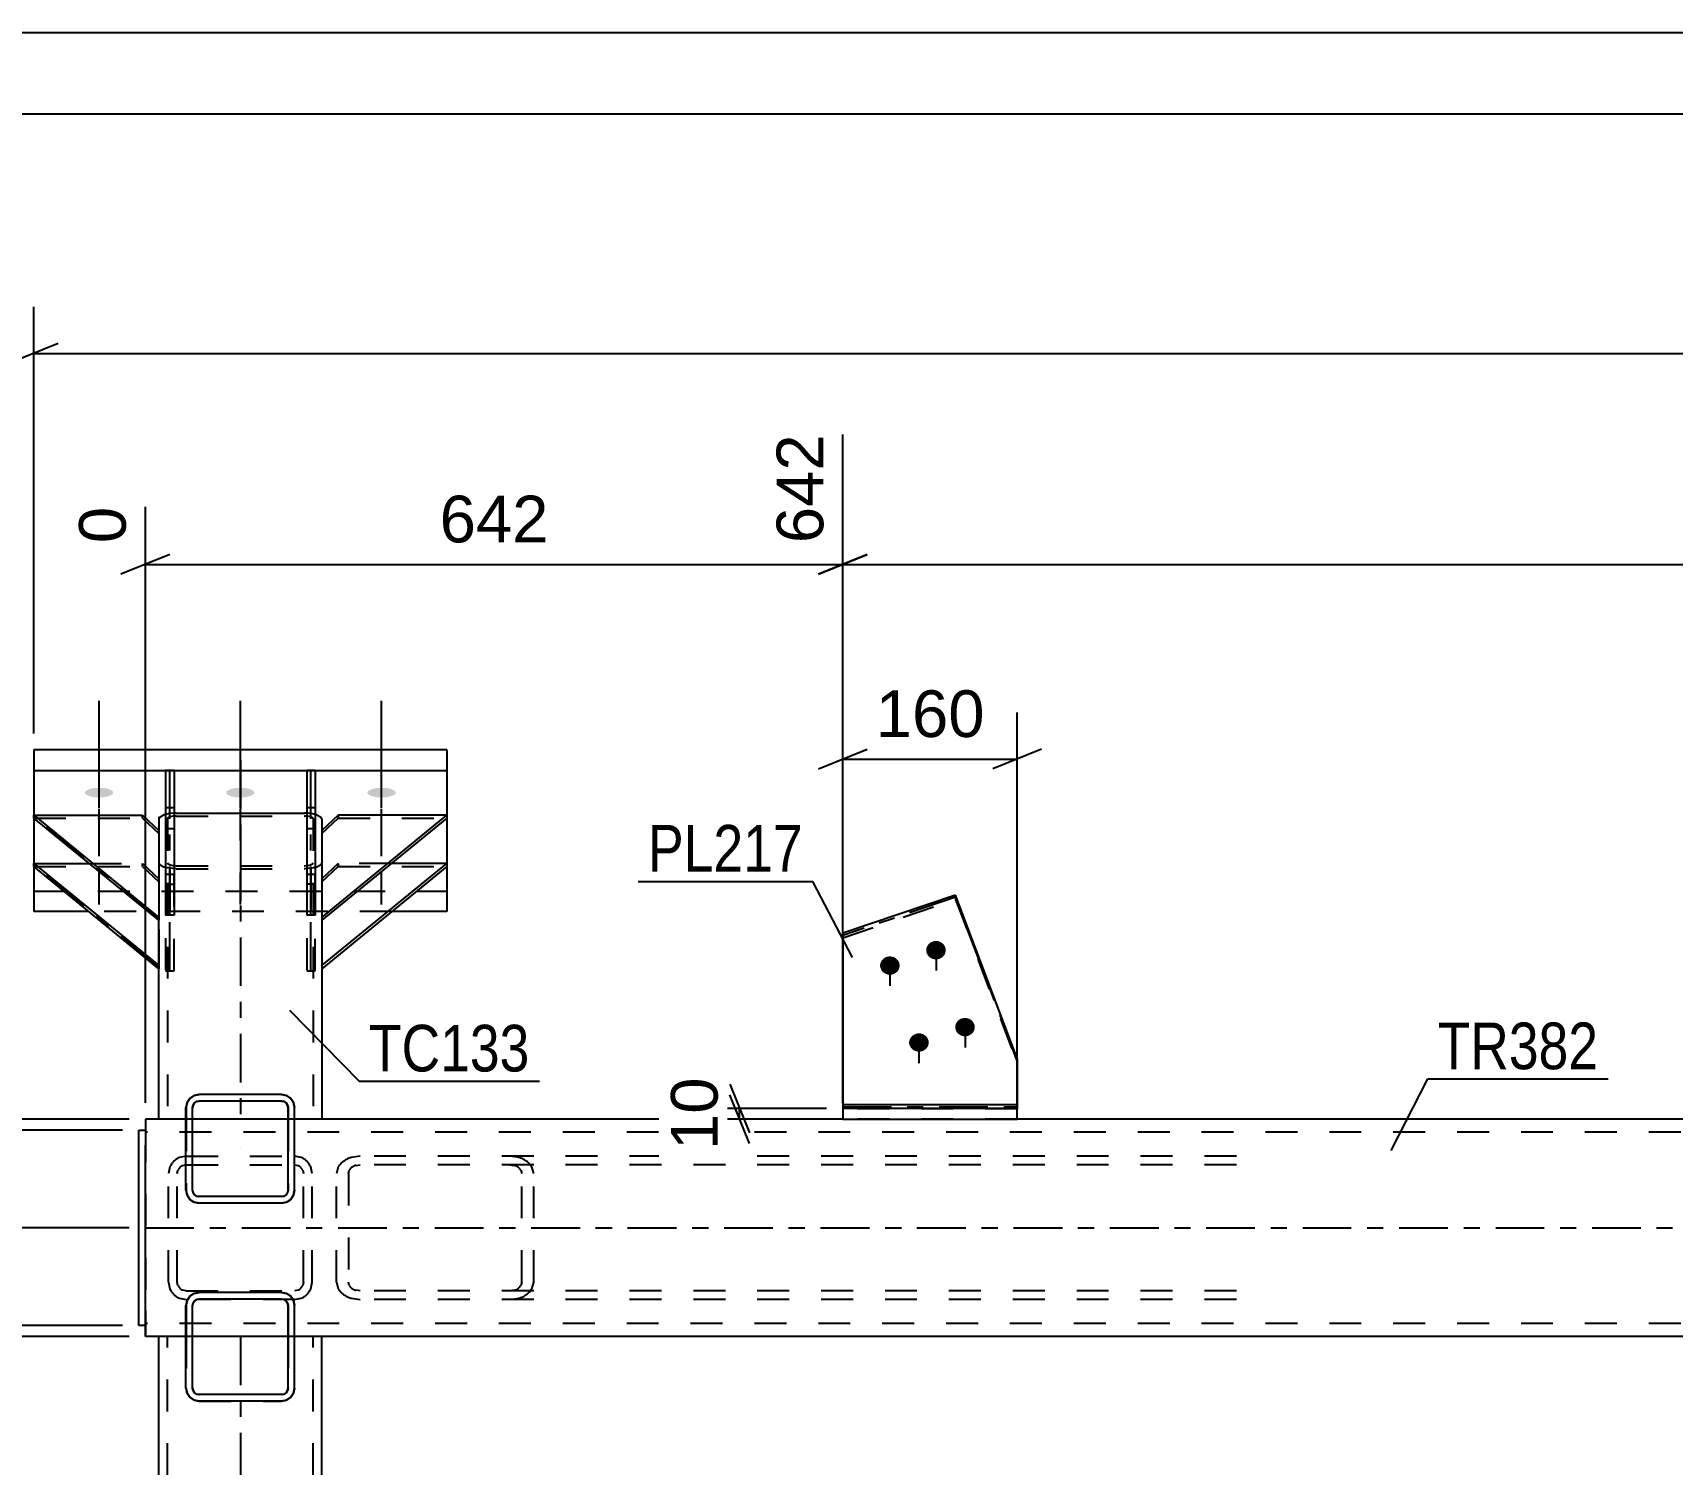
# Model space of a CAD drawing. Header units: millimetres. Extents: x 0 to 841, y 0 to 594.
# Drawn here: x 50.4 to 151, y 506.1 to 594 of the extents above; entities that cross this region are included whole.
import ezdxf

# ---------------------------------------------------------------- set-up
doc = ezdxf.new("R2010")
doc.units = ezdxf.units.MM
doc.linetypes.add('DXK_LINE_DOT2', pattern=[3.9198, 1.9599, -1.9599])
doc.linetypes.add('DXK_LINE_DOT3', pattern=[5.9187, 2.979, -0.9799, 0.9799, -0.9799])
doc.styles.add('Arial', font='ARIAL.TTF', dxfattribs={"height": 0.2})
doc.styles.add('Arial Narrow', font='ARIALN.TTF', dxfattribs={"height": 0.2})

# ---------------------------------------------------------------- blocks, each defined once
blk = doc.blocks.new('Unknown-318884472-1130')
at = {"color": 5, "linetype": 'Continuous'}
for p, q in [((841, 594), (0, 594)), ((836, 589), (5, 589))]:
    blk.add_line(p, q, dxfattribs=at)
blk = doc.blocks.new('Part-318884472-4375 - 4361')
at = {"color": 2, "linetype": 'Continuous'}
for p, q in [((50.47, 542.82), (50.47, 543)), ((50.47, 543), (58.14, 536.74)), ((50.47, 543), (53.88, 543)), ((58.14, 536.55), (50.47, 542.82))]:
    blk.add_line(p, q, dxfattribs=at)
at = {"color": 7, "linetype": 'DXK_LINE_DOT3'}
for p, q in [((58.14, 536.65), (50.47, 542.91)), ((58.14, 542.91), (58.14, 536.65))]:
    blk.add_line(p, q, dxfattribs=at)
at = {"color": 7, "linetype": 'DXK_LINE_DOT2'}
for p, q in [((50.47, 542.82), (57.14, 542.82)), ((53.88, 543), (57.14, 543)), ((57.14, 542.82), (57.14, 543)), ((57.14, 543), (58.14, 542.06)), ((57.14, 542.82), (58.14, 541.88)), ((58.14, 542.06), (58.14, 536.55))]:
    blk.add_line(p, q, dxfattribs=at)
blk = doc.blocks.new('Part-318884472-4431 - 4361')
at = {"color": 2, "linetype": 'Continuous'}
for p, q in [((75.81, 549.98), (50.47, 549.98)), ((50.47, 549.98), (50.47, 540.06)), ((75.81, 549.98), (75.81, 540.06)), ((50.47, 548.72), (75.81, 548.72)), ((53.85, 540.06), (50.47, 540.06)), ((75.81, 540.06), (72.43, 540.06))]:
    blk.add_line(p, q, dxfattribs=at)
at = {"color": 7, "linetype": 'DXK_LINE_DOT3'}
blk.add_line((63.14, 549.35), (63.14, 540.69), dxfattribs=at)
at = {"color": 7, "linetype": 'DXK_LINE_DOT2'}
for p, q in [((50.47, 541.31), (75.81, 541.31)), ((72.43, 540.06), (53.85, 540.06))]:
    blk.add_line(p, q, dxfattribs=at)
blk = doc.blocks.new('Part-318884472-4372 - 4361')
at = {"color": 2, "linetype": 'Continuous'}
for p, q in [((50.47, 545.78), (50.47, 545.97)), ((50.47, 545.97), (58.14, 539.7)), ((50.47, 545.97), (57.14, 545.97)), ((58.14, 539.52), (50.47, 545.78)), ((57.14, 545.97), (58.14, 545.03)), ((58.14, 545.03), (58.14, 539.52))]:
    blk.add_line(p, q, dxfattribs=at)
at = {"color": 7, "linetype": 'DXK_LINE_DOT3'}
for p, q in [((58.14, 539.61), (50.47, 545.87)), ((58.14, 545.87), (58.14, 539.61))]:
    blk.add_line(p, q, dxfattribs=at)
at = {"color": 7, "linetype": 'DXK_LINE_DOT2'}
for p, q in [((50.47, 545.78), (57.14, 545.78)), ((57.14, 545.78), (57.14, 545.97)), ((57.14, 545.78), (58.14, 544.84))]:
    blk.add_line(p, q, dxfattribs=at)
blk = doc.blocks.new('Part-318884472-4386 - 4361')
at = {"color": 7, "linetype": 'DXK_LINE_DOT2'}
for p, q in [((58.54, 542.34), (58.54, 536.42)), ((59.07, 542.34), (58.54, 542.34)), ((59.07, 536.42), (59.07, 542.34)), ((58.54, 541.74), (59.07, 541.74)), ((59.07, 540.06), (58.54, 540.06)), ((58.54, 536.42), (59.07, 536.42))]:
    blk.add_line(p, q, dxfattribs=at)
at = {"color": 7, "linetype": 'DXK_LINE_DOT3'}
for p, q in [((58.81, 536.42), (58.81, 542.68)), ((58.81, 542.68), (58.81, 540.06))]:
    blk.add_line(p, q, dxfattribs=at)
blk = doc.blocks.new('Part-318884472-4378 - 4361')
at = {"color": 2, "linetype": 'Continuous'}
for p, q in [((69.14, 545.97), (68.14, 545.03)), ((68.14, 539.7), (75.81, 545.97)), ((75.81, 545.78), (68.14, 539.52)), ((75.81, 545.97), (69.14, 545.97)), ((75.81, 545.97), (75.81, 545.78)), ((68.14, 545.03), (68.14, 539.52))]:
    blk.add_line(p, q, dxfattribs=at)
at = {"color": 7, "linetype": 'DXK_LINE_DOT2'}
for p, q in [((69.14, 545.78), (68.14, 544.84)), ((69.14, 545.97), (69.14, 545.78)), ((69.14, 545.78), (75.81, 545.78))]:
    blk.add_line(p, q, dxfattribs=at)
blk = doc.blocks.new('Part-318884472-4381 - 4361')
at = {"color": 2, "linetype": 'Continuous'}
for p, q in [((68.14, 536.74), (75.81, 543)), ((75.81, 542.82), (68.14, 536.55)), ((75.81, 543), (72.4, 543)), ((75.81, 543), (75.81, 542.82))]:
    blk.add_line(p, q, dxfattribs=at)
at = {"color": 7, "linetype": 'DXK_LINE_DOT2'}
for p, q in [((69.14, 543), (68.14, 542.06)), ((69.14, 542.82), (68.14, 541.88)), ((72.4, 543), (69.14, 543)), ((69.14, 543), (69.14, 542.82)), ((69.14, 542.82), (75.81, 542.82)), ((68.14, 542.06), (68.14, 536.55))]:
    blk.add_line(p, q, dxfattribs=at)
blk = doc.blocks.new('Part-318884472-4384 - 4361')
at = {"color": 2, "linetype": 'Continuous'}
for p, q in [((58.54, 548.72), (58.54, 539.84)), ((59.07, 548.72), (58.54, 548.72)), ((59.07, 548.72), (59.07, 539.84)), ((59.07, 539.84), (58.54, 539.84))]:
    blk.add_line(p, q, dxfattribs=at)
at = {"color": 7, "linetype": 'DXK_LINE_DOT3'}
for p, q in [((58.81, 546.1), (58.81, 548.72)), ((58.81, 539.84), (58.81, 546.1))]:
    blk.add_line(p, q, dxfattribs=at)
at = {"color": 7, "linetype": 'DXK_LINE_DOT2'}
for p, q in [((58.54, 546.44), (59.07, 546.44)), ((58.54, 545.16), (59.07, 545.16))]:
    blk.add_line(p, q, dxfattribs=at)
blk = doc.blocks.new('Part-318884472-4385 - 4361')
at = {"color": 2, "linetype": 'Continuous'}
for p, q in [((67.21, 548.72), (67.21, 539.84)), ((67.74, 548.72), (67.21, 548.72)), ((67.74, 548.72), (67.74, 539.84)), ((67.74, 539.84), (67.21, 539.84))]:
    blk.add_line(p, q, dxfattribs=at)
at = {"color": 7, "linetype": 'DXK_LINE_DOT3'}
for p, q in [((67.47, 546.1), (67.47, 548.72)), ((67.47, 539.84), (67.47, 546.1))]:
    blk.add_line(p, q, dxfattribs=at)
at = {"color": 7, "linetype": 'DXK_LINE_DOT2'}
for p, q in [((67.21, 546.44), (67.74, 546.44)), ((67.21, 545.16), (67.74, 545.16))]:
    blk.add_line(p, q, dxfattribs=at)
blk = doc.blocks.new('Part-318884472-4387 - 4361')
at = {"color": 2, "linetype": 'Continuous'}
for p, q in [((100.11, 527.97), (100.11, 527.31)), ((110.81, 527.97), (100.11, 527.97)), ((100.11, 527.31), (110.81, 527.31)), ((110.81, 527.31), (110.81, 527.97))]:
    blk.add_line(p, q, dxfattribs=at)
blk = doc.blocks.new('Part-318884472-4388 - 4361')
at = {"color": 2, "linetype": 'Continuous'}
for p, q in [((59.87, 528.33), (59.8, 528.02)), ((60.04, 528.59), (59.87, 528.33)), ((60.3, 528.76), (60.04, 528.59)), ((60.2, 528.02), (60.24, 528.18)), ((60.24, 528.18), (60.21, 528.02)), ((60.24, 528.18), (60.32, 528.31)), ((60.32, 528.31), (60.24, 528.18)), ((60.6, 528.82), (60.3, 528.76)), ((60.32, 528.31), (60.45, 528.39)), ((60.45, 528.39), (60.32, 528.31)), ((60.45, 528.39), (60.6, 528.42)), ((65.67, 528.82), (60.6, 528.82)), ((65.67, 528.42), (60.6, 528.42)), ((65.98, 528.76), (65.67, 528.82)), ((65.67, 528.42), (65.82, 528.39)), ((65.82, 528.39), (65.95, 528.31)), ((65.95, 528.31), (66.04, 528.18)), ((66.24, 528.59), (65.98, 528.76)), ((65.98, 528.76), (66.24, 528.59)), ((66.04, 528.18), (66.07, 528.02)), ((66.41, 528.33), (66.24, 528.59)), ((66.24, 528.59), (66.41, 528.33)), ((66.47, 528.02), (66.41, 528.33)), ((66.41, 528.33), (66.47, 528.02)), ((59.8, 522.96), (59.8, 528.02)), ((60.2, 528.02), (60.21, 528.02)), ((60.2, 522.96), (60.2, 528.02)), ((60.21, 527.31), (60.2, 527.31)), ((60.2, 527.31), (60.21, 527.31)), ((60.21, 527.31), (60.21, 528.02)), ((60.21, 522.96), (60.21, 527.31)), ((60.21, 527.31), (60.21, 527.31)), ((66.07, 522.96), (66.07, 528.02)), ((66.47, 522.96), (66.47, 528.02)), ((66.47, 528.02), (66.47, 528.02)), ((66.47, 527.31), (66.47, 528.02)), ((66.47, 522.96), (66.47, 527.31)), ((66.47, 527.31), (66.47, 527.31)), ((66.47, 527.31), (66.47, 527.31)), ((66.47, 527.31), (66.47, 527.31)), ((59.8, 522.96), (59.87, 522.65)), ((59.87, 522.65), (60.04, 522.39)), ((60.04, 522.39), (60.3, 522.22)), ((60.2, 522.96), (60.21, 522.96)), ((60.24, 522.8), (60.2, 522.96)), ((60.21, 522.96), (60.24, 522.8)), ((60.32, 522.67), (60.24, 522.8)), ((60.24, 522.8), (60.32, 522.67)), ((60.3, 522.22), (60.6, 522.16)), ((60.45, 522.59), (60.32, 522.67)), ((60.32, 522.67), (60.45, 522.59)), ((60.6, 522.56), (60.45, 522.59)), ((65.67, 522.56), (60.6, 522.56)), ((65.67, 522.16), (60.6, 522.16)), ((65.82, 522.59), (65.67, 522.56)), ((65.67, 522.16), (65.98, 522.22)), ((65.95, 522.67), (65.82, 522.59)), ((66.04, 522.8), (65.95, 522.67)), ((65.98, 522.22), (66.24, 522.39)), ((66.07, 522.96), (66.04, 522.8)), ((66.24, 522.39), (66.41, 522.65)), ((66.41, 522.65), (66.47, 522.96)), ((66.47, 522.96), (66.41, 522.65)), ((66.47, 522.96), (66.47, 522.96))]:
    blk.add_line(p, q, dxfattribs=at)
at = {"color": 7, "linetype": 'DXK_LINE_DOT2'}
for p, q in [((59.81, 528.02), (59.87, 528.33)), ((59.87, 528.33), (60.04, 528.59)), ((60.04, 528.59), (60.3, 528.76)), ((60.3, 528.76), (60.61, 528.82)), ((60.61, 528.42), (60.45, 528.39)), ((60.6, 528.42), (60.61, 528.42)), ((65.67, 528.82), (60.61, 528.82)), ((65.67, 528.82), (65.67, 528.82)), ((65.67, 528.82), (65.98, 528.76)), ((65.67, 528.42), (65.67, 528.42)), ((65.83, 528.39), (65.67, 528.42)), ((65.96, 528.31), (65.83, 528.39)), ((66.04, 528.18), (65.96, 528.31)), ((66.07, 528.02), (66.04, 528.18)), ((59.8, 528.02), (59.81, 528.02)), ((59.81, 528.02), (59.81, 527.31)), ((59.81, 527.31), (59.81, 527.31)), ((59.81, 527.31), (59.81, 522.96)), ((60.2, 527.31), (59.81, 527.31)), ((66.07, 528.02), (66.07, 528.02)), ((66.07, 528.02), (66.07, 527.31)), ((66.07, 527.31), (66.07, 527.31)), ((66.07, 527.31), (66.07, 522.96)), ((66.47, 527.31), (66.07, 527.31)), ((59.8, 522.96), (59.81, 522.96)), ((59.87, 522.65), (59.81, 522.96)), ((60.61, 522.16), (60.3, 522.22)), ((60.45, 522.59), (60.61, 522.56)), ((60.6, 522.56), (60.61, 522.56)), ((65.67, 522.56), (65.83, 522.59)), ((65.67, 522.56), (65.67, 522.56)), ((65.67, 522.56), (65.67, 522.56)), ((65.98, 522.22), (65.67, 522.16)), ((65.67, 522.16), (65.67, 522.16)), ((65.67, 522.16), (65.67, 522.16)), ((65.83, 522.59), (65.96, 522.67)), ((65.96, 522.67), (66.04, 522.8)), ((66.04, 522.8), (66.07, 522.96)), ((66.07, 522.96), (66.07, 522.96))]:
    blk.add_line(p, q, dxfattribs=at)
at = {"color": 7, "linetype": 'DXK_LINE_DOT3'}
blk.add_line((63.14, 525.49), (63.14, 525.49), dxfattribs=at)
at = {"color": 7, "linetype": 'DXK_LINE_DOT2'}
blk.add_arc((60.61, 522.96), 0.8, 202.5012, 247.5012, dxfattribs=at)
at = {"color": 2, "linetype": 'Continuous'}
blk.add_arc((65.67, 522.96), 0.8, 292.5012, 337.5012, dxfattribs=at)
blk = doc.blocks.new('Bolt-318884472-4389 - 4361')
at = {"linetype": 'Continuous'}
for points in [[(54.47, 547.65), (54.65, 547.65), (54.83, 547.63), (54.98, 547.6), (55.12, 547.55), (55.22, 547.5), (55.3, 547.45), (55.33, 547.39), (55.33, 547.32), (55.3, 547.26), (55.22, 547.21), (55.12, 547.16), (54.98, 547.12), (54.83, 547.08), (54.65, 547.07), (54.47, 547.06), (54.29, 547.07), (54.12, 547.08), (53.96, 547.12), (53.83, 547.16), (53.72, 547.21), (53.65, 547.26), (53.61, 547.32), (53.61, 547.39), (53.65, 547.45), (53.72, 547.5), (53.83, 547.55), (53.96, 547.6), (54.12, 547.63), (54.29, 547.65)], [(63.14, 547.65), (63.32, 547.65), (63.49, 547.63), (63.65, 547.6), (63.78, 547.55), (63.89, 547.5), (63.96, 547.45), (64, 547.39), (64, 547.32), (63.96, 547.26), (63.89, 547.21), (63.78, 547.16), (63.65, 547.12), (63.49, 547.08), (63.32, 547.07), (63.14, 547.06), (62.96, 547.07), (62.79, 547.08), (62.63, 547.12), (62.5, 547.16), (62.39, 547.21), (62.32, 547.26), (62.28, 547.32), (62.28, 547.39), (62.32, 547.45), (62.39, 547.5), (62.5, 547.55), (62.63, 547.6), (62.79, 547.63), (62.96, 547.65)], [(71.81, 547.65), (71.99, 547.65), (72.16, 547.63), (72.32, 547.6), (72.45, 547.55), (72.56, 547.5), (72.63, 547.45), (72.67, 547.39), (72.67, 547.32), (72.63, 547.26), (72.56, 547.21), (72.45, 547.16), (72.32, 547.12), (72.16, 547.08), (71.99, 547.07), (71.81, 547.06), (71.63, 547.07), (71.45, 547.08), (71.3, 547.12), (71.16, 547.16), (71.06, 547.21), (70.98, 547.26), (70.94, 547.32), (70.94, 547.39), (70.98, 547.45), (71.06, 547.5), (71.16, 547.55), (71.3, 547.6), (71.45, 547.63), (71.63, 547.65)]]:
    blk.add_hatch(color=1, dxfattribs=at).paths.add_polyline_path(points)
at = {"color": 1, "linetype": 'Continuous'}
for p, q in [((54.47, 546.42), (54.47, 552.99)), ((63.14, 546.42), (63.14, 552.99)), ((71.81, 546.42), (71.81, 552.99))]:
    blk.add_line(p, q, dxfattribs=at)
at = {"color": 1, "linetype": 'DXK_LINE_DOT2'}
for p, q in [((54.47, 543.45), (54.47, 550.03)), ((71.81, 543.45), (71.81, 550.03)), ((54.47, 540.49), (54.47, 547.07)), ((63.14, 540.49), (63.14, 547.07)), ((71.81, 540.49), (71.81, 547.07))]:
    blk.add_line(p, q, dxfattribs=at)
blk = doc.blocks.new('Bolt-318884472-4394 - 4361')
at = {"linetype": 'Continuous'}
for points in [[(105.83, 537.12), (105.7, 537.13), (105.58, 537.17), (105.47, 537.23), (105.38, 537.31), (105.31, 537.4), (105.25, 537.51), (105.23, 537.63), (105.23, 537.74), (105.25, 537.86), (105.31, 537.97), (105.38, 538.06), (105.47, 538.14), (105.58, 538.2), (105.7, 538.24), (105.83, 538.25), (105.95, 538.24), (106.07, 538.2), (106.18, 538.14), (106.27, 538.06), (106.35, 537.97), (106.4, 537.86), (106.42, 537.74), (106.42, 537.63), (106.4, 537.51), (106.35, 537.4), (106.27, 537.31), (106.18, 537.23), (106.07, 537.17), (105.95, 537.13)], [(103, 536.18), (102.87, 536.19), (102.75, 536.23), (102.65, 536.29), (102.55, 536.36), (102.48, 536.46), (102.43, 536.57), (102.4, 536.68), (102.4, 536.8), (102.43, 536.92), (102.48, 537.02), (102.55, 537.12), (102.65, 537.2), (102.75, 537.26), (102.87, 537.29), (103, 537.31), (103.12, 537.29), (103.24, 537.26), (103.35, 537.2), (103.44, 537.12), (103.52, 537.02), (103.57, 536.92), (103.59, 536.8), (103.59, 536.68), (103.57, 536.57), (103.52, 536.46), (103.44, 536.36), (103.35, 536.29), (103.24, 536.23), (103.12, 536.19)], [(107.61, 532.4), (107.48, 532.41), (107.36, 532.45), (107.26, 532.51), (107.16, 532.58), (107.09, 532.68), (107.04, 532.79), (107.01, 532.9), (107.01, 533.02), (107.04, 533.14), (107.09, 533.24), (107.16, 533.34), (107.26, 533.42), (107.36, 533.48), (107.48, 533.51), (107.61, 533.53), (107.73, 533.51), (107.85, 533.48), (107.96, 533.42), (108.05, 533.34), (108.13, 533.24), (108.18, 533.14), (108.21, 533.02), (108.21, 532.9), (108.18, 532.79), (108.13, 532.68), (108.05, 532.58), (107.96, 532.51), (107.85, 532.45), (107.73, 532.41)], [(104.78, 531.45), (104.66, 531.47), (104.54, 531.5), (104.43, 531.56), (104.34, 531.64), (104.26, 531.74), (104.21, 531.84), (104.18, 531.96), (104.18, 532.08), (104.21, 532.19), (104.26, 532.3), (104.34, 532.4), (104.43, 532.47), (104.54, 532.53), (104.66, 532.57), (104.78, 532.58), (104.91, 532.57), (105.03, 532.53), (105.13, 532.47), (105.23, 532.4), (105.3, 532.3), (105.35, 532.19), (105.38, 532.08), (105.38, 531.96), (105.35, 531.84), (105.3, 531.74), (105.23, 531.64), (105.13, 531.56), (105.03, 531.5), (104.91, 531.47)]]:
    blk.add_hatch(color=1, dxfattribs=at).paths.add_polyline_path(points)
at = {"color": 1, "linetype": 'Continuous'}
for p, q in [((105.83, 538.14), (105.83, 536.43)), ((103, 537.2), (103, 535.49)), ((107.61, 533.42), (107.61, 531.71)), ((104.78, 532.47), (104.78, 530.76))]:
    blk.add_line(p, q, dxfattribs=at)
blk = doc.blocks.new('Part-318884472-4400 - 4361')
at = {"color": 2, "linetype": 'Continuous'}
for p, q in [((107.02, 541.07), (100.11, 538.72)), ((110.81, 531.04), (107.02, 541.07)), ((100.11, 538.72), (100.11, 527.97)), ((110.81, 531.04), (110.81, 527.97)), ((100.11, 528.21), (110.81, 528.21))]:
    blk.add_line(p, q, dxfattribs=at)
at = {"color": 7, "linetype": 'DXK_LINE_DOT3'}
for p, q in [((107.02, 540.94), (100.11, 538.58)), ((110.81, 530.9), (107.02, 540.94)), ((110.81, 528.08), (110.81, 530.9)), ((100.11, 528.08), (110.81, 528.08))]:
    blk.add_line(p, q, dxfattribs=at)
at = {"color": 7, "linetype": 'DXK_LINE_DOT2'}
for p, q in [((100.11, 538.45), (107.02, 540.8)), ((107.02, 541.07), (107.02, 540.8)), ((107.02, 540.8), (110.81, 530.76)), ((100.11, 527.94), (100.11, 527.97)), ((100.11, 527.94), (100.11, 527.97)), ((110.81, 527.94), (100.11, 527.94)), ((110.81, 527.97), (110.81, 527.94)), ((110.81, 527.97), (110.81, 527.94))]:
    blk.add_line(p, q, dxfattribs=at)
blk = doc.blocks.new('Part-318884472-4405 - 4361')
at = {"color": 2, "linetype": 'Continuous'}
for p, q in [((57.31, 527.31), (57.31, 525.71)), ((58.14, 527.31), (57.31, 527.31)), ((100.11, 527.31), (68.14, 527.31)), ((280.88, 527.31), (110.81, 527.31)), ((57.31, 515.57), (57.31, 525.71)), ((57.31, 513.97), (57.31, 515.57)), ((58.14, 513.97), (57.31, 513.97)), ((280.88, 513.97), (68.14, 513.97))]:
    blk.add_line(p, q, dxfattribs=at)
at = {"color": 7, "linetype": 'DXK_LINE_DOT2'}
for p, q in [((57.31, 527.31), (57.31, 526.84)), ((68.14, 527.31), (58.14, 527.31)), ((110.81, 527.31), (100.11, 527.31)), ((280.88, 526.51), (57.31, 526.51)), ((57.31, 515.57), (57.31, 514.1)), ((280.88, 514.77), (57.31, 514.77)), ((68.14, 513.97), (58.14, 513.97))]:
    blk.add_line(p, q, dxfattribs=at)
at = {"color": 7, "linetype": 'DXK_LINE_DOT3'}
blk.add_line((57.31, 520.64), (280.88, 520.64), dxfattribs=at)
blk = doc.blocks.new('Part-318884472-4416 - 4361')
at = {"color": 7, "linetype": 'DXK_LINE_DOT2'}
for p, q in [((58.82, 524.38), (58.74, 523.97)), ((59.27, 523.97), (59.31, 524.18)), ((59.81, 525.04), (59.4, 524.96)), ((59.6, 524.47), (59.81, 524.51)), ((59.81, 525.04), (66.47, 525.04)), ((59.81, 524.51), (66.47, 524.51)), ((66.88, 524.96), (66.47, 525.04)), ((66.47, 524.51), (66.68, 524.47)), ((66.97, 524.18), (67.01, 523.97)), ((67.54, 523.97), (67.46, 524.38)), ((58.74, 517.31), (58.74, 523.97)), ((59.27, 517.31), (59.27, 523.97)), ((67.01, 517.31), (67.01, 523.97)), ((67.54, 517.31), (67.54, 523.97)), ((58.74, 517.31), (58.82, 516.9)), ((59.31, 517.1), (59.27, 517.31)), ((67.01, 517.31), (66.97, 517.1)), ((67.46, 516.9), (67.54, 517.31)), ((59.4, 516.32), (59.81, 516.24)), ((59.81, 516.77), (59.6, 516.81)), ((59.81, 516.77), (66.47, 516.77)), ((66.47, 516.24), (59.81, 516.24)), ((66.68, 516.81), (66.47, 516.77)), ((66.47, 516.24), (66.88, 516.32))]:
    blk.add_line(p, q, dxfattribs=at)
at = {"color": 7, "linetype": 'DXK_LINE_DOT3'}
blk.add_line((63.14, 520.64), (63.14, 520.64), dxfattribs=at)
at = {"color": 7, "linetype": 'DXK_LINE_DOT2'}
for centre, radius, start, end in [((59.81, 523.97), 1.07, 112.5, 157.5), ((59.81, 523.97), 0.533, 112.5, 157.5), ((66.47, 523.97), 0.533, 22.5, 67.5), ((66.47, 523.97), 1.07, 22.5, 67.5), ((59.81, 517.31), 0.533, 202.5, 247.5), ((66.47, 517.31), 0.533, 292.5, 337.5), ((59.81, 517.31), 1.07, 202.5, 247.5), ((66.47, 517.31), 1.07, 292.5, 337.5)]:
    blk.add_arc(centre, radius, start, end, dxfattribs=at)
blk = doc.blocks.new('Part-318884472-4417 - 4361')
at = {"color": 2, "linetype": 'Continuous'}
for p, q in [((59.87, 516.18), (59.8, 515.87)), ((60.04, 516.44), (59.87, 516.18)), ((60.3, 516.61), (60.04, 516.44)), ((60.24, 516.03), (60.32, 516.15)), ((60.32, 516.15), (60.24, 516.03)), ((60.6, 516.67), (60.3, 516.61)), ((60.32, 516.15), (60.45, 516.24)), ((60.45, 516.24), (60.32, 516.15)), ((60.45, 516.24), (60.6, 516.27)), ((65.67, 516.67), (60.6, 516.67)), ((65.67, 516.27), (60.6, 516.27)), ((65.98, 516.61), (65.67, 516.67)), ((65.67, 516.27), (65.82, 516.24)), ((65.82, 516.24), (65.95, 516.15)), ((65.95, 516.15), (66.04, 516.02)), ((66.24, 516.44), (65.98, 516.61)), ((66.41, 516.18), (66.24, 516.44)), ((66.47, 515.87), (66.41, 516.18)), ((66.41, 516.18), (66.47, 515.87)), ((59.8, 510.81), (59.8, 515.87)), ((60.2, 515.87), (60.24, 516.03)), ((60.2, 515.87), (60.21, 515.87)), ((60.2, 510.81), (60.2, 515.87)), ((60.24, 516.03), (60.21, 515.87)), ((60.21, 513.97), (60.21, 515.87)), ((66.04, 516.02), (66.07, 515.87)), ((66.07, 510.81), (66.07, 515.87)), ((66.47, 510.81), (66.47, 515.87)), ((66.47, 513.97), (66.47, 515.87)), ((66.47, 515.87), (66.47, 515.87)), ((60.21, 513.97), (60.2, 513.97)), ((60.21, 513.97), (60.2, 513.97)), ((60.21, 513.97), (60.21, 513.97)), ((60.21, 510.81), (60.21, 513.97)), ((66.47, 513.97), (66.47, 513.97)), ((66.47, 510.81), (66.47, 513.97)), ((66.47, 513.97), (66.47, 513.97)), ((66.47, 513.97), (66.47, 513.97)), ((59.8, 510.81), (59.87, 510.5)), ((59.87, 510.5), (60.04, 510.24)), ((60.04, 510.24), (60.3, 510.07)), ((60.2, 510.81), (60.21, 510.81)), ((60.24, 510.65), (60.2, 510.81)), ((60.21, 510.81), (60.24, 510.65)), ((60.32, 510.52), (60.24, 510.65)), ((60.24, 510.65), (60.32, 510.52)), ((60.3, 510.07), (60.6, 510.01)), ((60.45, 510.44), (60.32, 510.52)), ((60.32, 510.52), (60.45, 510.44)), ((60.6, 510.41), (60.45, 510.44)), ((65.67, 510.41), (60.6, 510.41)), ((65.82, 510.44), (65.67, 510.41)), ((65.67, 510.01), (65.98, 510.07)), ((65.95, 510.52), (65.82, 510.44)), ((66.04, 510.65), (65.95, 510.52)), ((65.98, 510.07), (66.24, 510.24)), ((66.24, 510.24), (65.98, 510.07)), ((66.07, 510.81), (66.04, 510.65)), ((66.24, 510.24), (66.41, 510.5)), ((66.41, 510.5), (66.24, 510.24)), ((66.41, 510.5), (66.47, 510.81)), ((66.47, 510.81), (66.41, 510.5)), ((66.47, 510.81), (66.47, 510.81)), ((65.67, 510.01), (60.6, 510.01))]:
    blk.add_line(p, q, dxfattribs=at)
at = {"color": 7, "linetype": 'DXK_LINE_DOT2'}
for p, q in [((59.81, 515.87), (59.87, 516.18)), ((60.3, 516.61), (60.61, 516.67)), ((60.61, 516.27), (60.45, 516.24)), ((60.6, 516.27), (60.61, 516.27)), ((65.67, 516.67), (65.67, 516.67)), ((65.67, 516.67), (65.67, 516.67)), ((65.67, 516.67), (65.98, 516.61)), ((65.67, 516.27), (65.67, 516.27)), ((65.67, 516.27), (65.67, 516.27)), ((65.83, 516.24), (65.67, 516.27)), ((65.96, 516.15), (65.83, 516.24)), ((66.04, 516.02), (65.96, 516.15)), ((59.8, 515.87), (59.81, 515.87)), ((59.81, 515.87), (59.81, 513.97)), ((66.07, 515.87), (66.04, 516.02)), ((66.07, 515.87), (66.07, 515.87)), ((66.07, 515.87), (66.07, 513.97)), ((59.81, 513.97), (59.81, 513.97)), ((59.81, 513.97), (59.81, 510.81)), ((60.2, 513.97), (59.81, 513.97)), ((60.2, 513.97), (59.81, 513.97)), ((66.07, 513.97), (66.07, 513.97)), ((66.07, 513.97), (66.07, 510.81)), ((66.47, 513.97), (66.07, 513.97)), ((66.47, 513.97), (66.07, 513.97)), ((59.8, 510.81), (59.81, 510.81)), ((59.87, 510.5), (59.81, 510.81)), ((60.04, 510.24), (59.87, 510.5)), ((60.3, 510.07), (60.04, 510.24)), ((60.61, 510.01), (60.3, 510.07)), ((60.45, 510.44), (60.61, 510.41)), ((60.6, 510.41), (60.61, 510.41)), ((65.67, 510.41), (65.83, 510.44)), ((65.67, 510.41), (65.67, 510.41)), ((65.67, 510.41), (65.67, 510.41)), ((65.98, 510.07), (65.67, 510.01)), ((65.83, 510.44), (65.96, 510.52)), ((65.96, 510.52), (66.04, 510.65)), ((66.04, 510.65), (66.07, 510.81)), ((66.07, 510.81), (66.07, 510.81)), ((60.61, 510.01), (65.67, 510.01)), ((65.67, 510.01), (65.67, 510.01))]:
    blk.add_line(p, q, dxfattribs=at)
at = {"color": 7, "linetype": 'DXK_LINE_DOT3'}
blk.add_line((63.14, 513.34), (63.14, 513.34), dxfattribs=at)
at = {"color": 7, "linetype": 'DXK_LINE_DOT2'}
blk.add_arc((60.61, 515.87), 0.8, 112.4976, 157.4976, dxfattribs=at)
at = {"color": 2, "linetype": 'Continuous'}
blk.add_arc((65.67, 515.87), 0.8, 22.4976, 67.4976, dxfattribs=at)
blk = doc.blocks.new('Part-318884472-4424 - 4361')
at = {"color": 2, "linetype": 'Continuous'}
for p, q in [((58.14, 462.34), (58.14, 513.97)), ((59.8, 513.97), (58.14, 513.97)), ((66.07, 513.97), (60.2, 513.97)), ((68.14, 513.97), (66.47, 513.97)), ((68.14, 462.34), (68.14, 513.97)), ((58.22, 462.2), (58.14, 462.34)), ((58.45, 462.09), (58.22, 462.2)), ((58.8, 462.01), (58.45, 462.09)), ((59.21, 461.98), (58.8, 462.01)), ((59.21, 461.98), (67.07, 461.98)), ((67.48, 462.01), (67.07, 461.98)), ((67.83, 462.09), (67.48, 462.01)), ((68.06, 462.2), (67.83, 462.09)), ((68.14, 462.34), (68.06, 462.2))]:
    blk.add_line(p, q, dxfattribs=at)
at = {"color": 7, "linetype": 'DXK_LINE_DOT2'}
for p, q in [((58.67, 462.34), (58.67, 513.97)), ((60.2, 513.97), (59.8, 513.97)), ((66.47, 513.97), (66.07, 513.97)), ((67.61, 462.34), (67.61, 513.97)), ((58.14, 465.04), (58.22, 465.17)), ((58.22, 465.17), (58.45, 465.29)), ((58.45, 465.29), (58.8, 465.37)), ((58.71, 465.1), (58.67, 465.04)), ((58.83, 465.16), (58.71, 465.1)), ((58.8, 465.37), (59.21, 465.4)), ((59, 465.2), (58.83, 465.16)), ((59.21, 465.22), (59, 465.2)), ((59.21, 465.4), (67.07, 465.4)), ((59.21, 465.22), (67.07, 465.22)), ((67.07, 465.4), (67.48, 465.37)), ((67.28, 465.2), (67.07, 465.22)), ((67.45, 465.16), (67.28, 465.2)), ((67.45, 465.16), (67.48, 465.15)), ((67.48, 465.37), (67.83, 465.29)), ((67.48, 465.15), (67.57, 465.1)), ((67.61, 465.04), (67.57, 465.1)), ((67.83, 465.29), (68.06, 465.17)), ((68.06, 465.17), (68.14, 465.04)), ((58.67, 462.34), (58.71, 462.27)), ((58.71, 462.27), (58.83, 462.22)), ((58.83, 462.22), (59, 462.18)), ((59, 462.18), (59.21, 462.16)), ((59.21, 462.16), (67.07, 462.16)), ((67.07, 462.16), (67.28, 462.18)), ((67.28, 462.18), (67.45, 462.22)), ((67.45, 462.22), (67.57, 462.27)), ((67.57, 462.27), (67.61, 462.34))]:
    blk.add_line(p, q, dxfattribs=at)
at = {"color": 7, "linetype": 'DXK_LINE_DOT3'}
blk.add_line((63.14, 513.97), (63.14, 463.69), dxfattribs=at)
blk = doc.blocks.new('Part-318884472-4429 - 4361')
at = {"color": 2, "linetype": 'Continuous'}
for p, q in [((58.14, 545.74), (58.22, 545.88)), ((58.14, 545.74), (58.14, 545.03)), ((58.22, 545.88), (58.45, 545.99)), ((58.54, 546.01), (58.45, 545.99)), ((59.21, 546.1), (59.07, 546.09)), ((59.21, 546.1), (67.07, 546.1)), ((67.21, 546.09), (67.07, 546.1)), ((67.83, 545.99), (67.74, 546.01)), ((67.83, 545.99), (68.06, 545.88)), ((68.06, 545.88), (68.14, 545.74)), ((68.14, 545.74), (68.14, 545.03)), ((58.14, 527.31), (58.14, 539.52)), ((68.14, 539.52), (68.14, 527.31)), ((59.8, 527.31), (58.14, 527.31)), ((66.07, 527.31), (60.2, 527.31)), ((68.14, 527.31), (66.47, 527.31))]:
    blk.add_line(p, q, dxfattribs=at)
at = {"color": 7, "linetype": 'DXK_LINE_DOT2'}
for p, q in [((58.8, 546.07), (58.54, 546.01)), ((58.71, 545.81), (58.67, 545.74)), ((58.67, 545.74), (58.67, 527.31)), ((58.83, 545.87), (58.71, 545.81)), ((59.07, 546.09), (58.8, 546.07)), ((59, 545.91), (58.83, 545.87)), ((59.21, 545.92), (59, 545.91)), ((59.21, 545.92), (67.07, 545.92)), ((67.28, 545.91), (67.07, 545.92)), ((67.48, 546.07), (67.21, 546.09)), ((67.45, 545.87), (67.28, 545.91)), ((67.57, 545.81), (67.45, 545.87)), ((67.74, 546.01), (67.48, 546.07)), ((67.61, 545.74), (67.57, 545.81)), ((67.61, 545.74), (67.61, 527.31)), ((58.14, 545.03), (58.14, 539.52)), ((68.14, 545.03), (68.14, 539.52)), ((58.22, 542.91), (58.14, 543.05)), ((58.45, 542.79), (58.22, 542.91)), ((58.8, 542.71), (58.45, 542.79)), ((58.67, 543.05), (58.71, 542.98)), ((58.71, 542.98), (58.83, 542.92)), ((59.21, 542.68), (58.8, 542.71)), ((58.83, 542.92), (59, 542.88)), ((59, 542.88), (59.21, 542.86)), ((59.21, 542.86), (67.07, 542.86)), ((59.21, 542.68), (67.07, 542.68)), ((67.07, 542.86), (67.28, 542.88)), ((67.48, 542.71), (67.07, 542.68)), ((67.28, 542.88), (67.45, 542.92)), ((67.45, 542.92), (67.57, 542.98)), ((67.83, 542.79), (67.48, 542.71)), ((67.57, 542.98), (67.61, 543.05)), ((68.06, 542.91), (67.83, 542.79)), ((68.14, 543.05), (68.06, 542.91)), ((60.2, 527.31), (59.8, 527.31)), ((66.47, 527.31), (66.07, 527.31))]:
    blk.add_line(p, q, dxfattribs=at)
at = {"color": 7, "linetype": 'DXK_LINE_DOT3'}
blk.add_line((63.14, 544.39), (63.14, 527.31), dxfattribs=at)
blk = doc.blocks.new('Part-318884472-4438 - 4361')
at = {"color": 7, "linetype": 'DXK_LINE_DOT2'}
for p, q in [((69.15, 524.38), (69.04, 523.97)), ((69.77, 523.97), (69.82, 524.18)), ((70.5, 525.04), (69.94, 524.96)), ((70.22, 524.47), (70.5, 524.51)), ((124.26, 525.04), (70.5, 525.04)), ((124.26, 524.51), (70.5, 524.51)), ((80.24, 524.96), (79.67, 525.04)), ((79.67, 524.51), (79.95, 524.47)), ((80.35, 524.18), (80.41, 523.97)), ((81.14, 523.97), (81.03, 524.38)), ((69.04, 517.31), (69.04, 523.97)), ((69.77, 523.97), (69.77, 517.31)), ((80.41, 517.31), (80.41, 523.97)), ((81.14, 517.31), (81.14, 523.97)), ((69.04, 517.31), (69.15, 516.9)), ((69.82, 517.1), (69.77, 517.31)), ((80.41, 517.31), (80.35, 517.1)), ((81.03, 516.9), (81.14, 517.31)), ((69.94, 516.32), (70.5, 516.24)), ((70.5, 516.77), (70.22, 516.81)), ((124.26, 516.77), (70.5, 516.77)), ((124.26, 516.24), (70.5, 516.24)), ((79.95, 516.81), (79.67, 516.77)), ((79.67, 516.24), (80.24, 516.32))]:
    blk.add_line(p, q, dxfattribs=at)
at = {"color": 7, "linetype": 'DXK_LINE_DOT3'}
blk.add_line((75.09, 520.64), (119.67, 520.64), dxfattribs=at)
at = {"color": 7, "linetype": 'DXK_LINE_DOT2'}
for centre, radius, start, end in [((70.28, 523.66), 1.34, 104.5092, 147.5182), ((70.39, 523.82), 0.67, 104.5092, 147.5182), ((79.79, 523.82), 0.67, 32.4818, 75.4908), ((79.9, 523.66), 1.34, 32.4818, 75.4908), ((70.39, 517.46), 0.67, 212.4818, 255.4908), ((79.79, 517.46), 0.67, 284.5092, 327.5182), ((70.28, 517.62), 1.34, 212.4818, 255.4908), ((79.9, 517.62), 1.34, 284.5092, 327.5182)]:
    blk.add_arc(centre, radius, start, end, dxfattribs=at)
blk = doc.blocks.new('Part-318884472-4440 - 4361')
at = {"color": 7, "linetype": 'DXK_LINE_DOT2'}
for p, q in [((67.21, 542.34), (67.21, 536.42)), ((67.74, 542.34), (67.21, 542.34)), ((67.74, 536.42), (67.74, 542.34)), ((67.74, 541.74), (67.21, 541.74)), ((67.74, 540.06), (67.21, 540.06)), ((67.21, 536.42), (67.74, 536.42))]:
    blk.add_line(p, q, dxfattribs=at)
at = {"color": 7, "linetype": 'DXK_LINE_DOT3'}
for p, q in [((67.47, 536.42), (67.47, 542.68)), ((67.47, 542.68), (67.47, 540.06))]:
    blk.add_line(p, q, dxfattribs=at)
blk = doc.blocks.new('Part-318884472-4462 - 4361')
at = {"color": 2, "linetype": 'Continuous'}
for p, q in [((56.91, 514.64), (56.91, 526.64)), ((56.91, 526.64), (57.31, 526.64)), ((57.31, 514.64), (56.91, 514.64))]:
    blk.add_line(p, q, dxfattribs=at)
at = {"color": 7, "linetype": 'DXK_LINE_DOT2'}
blk.add_line((57.31, 526.64), (57.31, 514.64), dxfattribs=at)
blk = doc.blocks.new('StraightDimension-318884472-4515 - 4361')
at = {"color": 7, "linetype": 'Continuous'}
for p, q in [((100.11, 528.31), (100.11, 552.27)), ((110.81, 528.31), (110.81, 552.27)), ((98.61, 548.82), (101.61, 550.02)), ((100.11, 549.42), (110.81, 549.42)), ((112.31, 550.02), (109.31, 548.82))]:
    blk.add_line(p, q, dxfattribs=at)
at = {"color": 0}
blk.add_wipeout([(109.4, 550.17), (109.4, 554.37), (101.53, 554.37), (101.53, 550.17)], dxfattribs=at)
at = {"color": 3, "style": 'Arial'}
blk.add_text('160', height=2.865, dxfattribs=at).set_placement((102.13, 550.77))
blk = doc.blocks.new('StraightDimension-318884472-4489 - 4361')
at = {"color": 7, "linetype": 'Continuous'}
for p, q in [((50.47, 550.98), (50.47, 577.17)), ((51.97, 574.92), (48.97, 573.72)), ((50.47, 574.32), (300.64, 574.32))]:
    blk.add_line(p, q, dxfattribs=at)
blk = doc.blocks.new('StraightDimension-318884472-10015 - 4361')
at = {"color": 7, "linetype": 'Continuous'}
for p, q in [((93.18, 529.47), (94.38, 526.47)), ((94.38, 525.81), (93.18, 528.81)), ((99.11, 527.97), (90.93, 527.97)), ((99.11, 527.31), (90.93, 527.31)), ((93.78, 527.31), (93.78, 527.97))]:
    blk.add_line(p, q, dxfattribs=at)
at = {"color": 0}
blk.add_wipeout([(93.03, 530.46), (88.83, 530.46), (88.83, 524.82), (93.03, 524.82)], dxfattribs=at)
at = {"color": 3, "style": 'Arial'}
blk.add_text('10', height=2.865, rotation=90.0002, dxfattribs=at).set_placement((92.43, 525.42))
blk = doc.blocks.new('StraightDimension-318884472-4619 - 4361')
at = {"color": 7, "linetype": 'Continuous'}
for p, q in [((100.11, 528.31), (100.11, 569.35)), ((101.61, 561.97), (98.61, 560.77)), ((100.11, 561.37), (298.98, 561.37))]:
    blk.add_line(p, q, dxfattribs=at)
blk = doc.blocks.new('StraightDimension-318884472-4637 - 4361')
at = {"color": 7, "linetype": 'Continuous'}
for p, q in [((100.11, 528.31), (100.11, 569.35)), ((57.31, 528.31), (57.31, 564.9)), ((58.81, 561.97), (55.81, 560.77)), ((57.31, 561.37), (100.11, 561.37)), ((98.61, 560.77), (101.61, 561.97))]:
    blk.add_line(p, q, dxfattribs=at)
at = {"color": 0}
blk.add_wipeout([(82.64, 562.12), (82.64, 566.32), (74.77, 566.32), (74.77, 562.12)], dxfattribs=at)
at = {"color": 3, "style": 'Arial'}
blk.add_text('642', height=2.865, dxfattribs=at).set_placement((75.37, 562.72))
at = {"color": 0, "linetype": 'Continuous'}
for points in [[(99.51, 569.95), (95.31, 569.95), (95.31, 562.07), (99.51, 562.07)], [(56.71, 565.5), (52.51, 565.5), (52.51, 562.07), (56.71, 562.07)]]:
    blk.add_wipeout(points, dxfattribs=at)
at = {"color": 3, "linetype": 'Continuous', "style": 'Arial'}
for s, height, p in [('642', 2.865, (98.91, 562.67)), ('0', 2.87, (56.11, 562.67))]:
    blk.add_text(s, height=height, rotation=90.0002, dxfattribs=at).set_placement(p)
blk = doc.blocks.new('StraightDimension-318884472-9857 - 4361')
at = {"color": 7, "linetype": 'Continuous'}
for p, q in [((44.63, 527.31), (44.63, 534)), ((44.63, 527.31), (44.63, 534)), ((44.03, 528.81), (45.23, 525.81)), ((56.31, 527.31), (41.78, 527.31)), ((45.23, 525.14), (44.03, 528.14)), ((44.63, 526.64), (44.63, 527.31)), ((55.91, 526.64), (41.78, 526.64))]:
    blk.add_line(p, q, dxfattribs=at)
at = {"color": 0}
blk.add_wipeout([(43.88, 533.48), (39.68, 533.48), (39.68, 527.83), (43.88, 527.83)], dxfattribs=at)
at = {"color": 3, "style": 'Arial'}
blk.add_text('10', height=2.865, rotation=90.0002, dxfattribs=at).set_placement((43.28, 528.43))
blk = doc.blocks.new('StraightDimension-318884472-9858 - 4361')
at = {"color": 7, "linetype": 'Continuous'}
for p, q in [((44.03, 528.14), (45.23, 525.14)), ((55.91, 526.64), (41.78, 526.64)), ((44.63, 514.64), (44.63, 526.64)), ((45.23, 513.14), (44.03, 516.14)), ((55.91, 514.64), (41.78, 514.64))]:
    blk.add_line(p, q, dxfattribs=at)
at = {"color": 0}
blk.add_wipeout([(43.88, 524.58), (39.68, 524.58), (39.68, 516.71), (43.88, 516.71)], dxfattribs=at)
at = {"color": 3, "style": 'Arial'}
blk.add_text('180', height=2.865, rotation=90.0002, dxfattribs=at).set_placement((43.28, 517.31))
blk = doc.blocks.new('StraightDimension-318884472-9859 - 4361')
at = {"color": 7, "linetype": 'Continuous'}
for p, q in [((44.03, 516.14), (45.23, 513.14)), ((45.23, 512.47), (44.03, 515.47)), ((55.91, 514.64), (41.78, 514.64)), ((44.63, 513.97), (44.63, 514.64)), ((56.31, 513.97), (41.78, 513.97)), ((44.63, 513.97), (44.63, 507.28)), ((44.63, 513.97), (44.63, 507.28))]:
    blk.add_line(p, q, dxfattribs=at)
at = {"color": 0}
blk.add_wipeout([(43.88, 513.45), (39.68, 513.45), (39.68, 507.8), (43.88, 507.8)], dxfattribs=at)
at = {"color": 3, "style": 'Arial'}
blk.add_text('10', height=2.865, rotation=90.0002, dxfattribs=at).set_placement((43.28, 508.4))
blk = doc.blocks.new('StraightDimension-318884472-9888 - 4361')
at = {"color": 7, "linetype": 'Continuous'}
for p, q in [((34.07, 548.48), (32.87, 551.48)), ((49.47, 549.98), (30.62, 549.98)), ((33.47, 520.64), (33.47, 549.98)), ((32.87, 522.14), (34.07, 519.14)), ((56.31, 520.64), (30.62, 520.64))]:
    blk.add_line(p, q, dxfattribs=at)
at = {"color": 0}
blk.add_wipeout([(32.72, 539.24), (28.52, 539.24), (28.52, 531.37), (32.72, 531.37)], dxfattribs=at)
at = {"color": 3, "style": 'Arial'}
blk.add_text('440', height=2.865, rotation=90.0002, dxfattribs=at).set_placement((32.12, 531.97))
blk = doc.blocks.new('StraightDimension-318884472-9889 - 4361')
at = {"color": 7, "linetype": 'Continuous'}
for p, q in [((34.07, 519.14), (32.87, 522.14)), ((56.31, 520.64), (30.62, 520.64)), ((33.47, 461.98), (33.47, 520.64)), ((32.87, 463.48), (34.07, 460.48)), ((59.6, 461.98), (30.62, 461.98))]:
    blk.add_line(p, q, dxfattribs=at)
at = {"color": 0}
blk.add_wipeout([(32.72, 495.25), (28.52, 495.25), (28.52, 487.37), (32.72, 487.37)], dxfattribs=at)
at = {"color": 3, "style": 'Arial'}
blk.add_text('880', height=2.865, rotation=90.0002, dxfattribs=at).set_placement((32.12, 487.97))
blk = doc.blocks.new('Mark-318884472-4396 - 4361')
at = {"color": 30, "linetype": 'Continuous'}
for p in [(87.56, 541.91), (100.7, 537.23)]:
    blk.add_line(p, (98.26, 541.91), dxfattribs=at)
at = {"color": 0}
blk.add_wipeout([(97.66, 542.51), (97.66, 545.51), (88.16, 545.51), (88.16, 542.51)], dxfattribs=at)
blk.add_wipeout([(97.66, 542.51), (97.66, 545.51), (88.16, 545.51), (88.16, 542.51)], dxfattribs=at)
at = {"color": 3, "style": 'Arial Narrow'}
blk.add_text('PL217', height=2.863, dxfattribs=at).set_placement((88.16, 542.51))
blk = doc.blocks.new('Mark-318884472-4401 - 4361')
at = {"color": 30, "linetype": 'Continuous'}
for p, q in [((133.75, 525.38), (136.01, 529.78)), ((136.01, 529.78), (147.07, 529.78))]:
    blk.add_line(p, q, dxfattribs=at)
at = {"color": 0}
blk.add_wipeout([(146.47, 530.38), (146.47, 533.38), (136.61, 533.38), (136.61, 530.38)], dxfattribs=at)
blk.add_wipeout([(146.47, 530.38), (146.47, 533.38), (136.61, 533.38), (136.61, 530.38)], dxfattribs=at)
at = {"color": 3, "style": 'Arial Narrow'}
blk.add_text('TR382', height=2.863, dxfattribs=at).set_placement((136.61, 530.38))
blk = doc.blocks.new('Mark-318884472-4425 - 4361')
at = {"color": 30, "linetype": 'Continuous'}
for p, q in [((66.15, 534.01), (70.43, 529.64)), ((70.43, 529.64), (81.49, 529.64))]:
    blk.add_line(p, q, dxfattribs=at)
at = {"color": 0}
blk.add_wipeout([(80.89, 530.24), (80.89, 533.24), (71.03, 533.24), (71.03, 530.24)], dxfattribs=at)
blk.add_wipeout([(80.89, 530.24), (80.89, 533.24), (71.03, 533.24), (71.03, 530.24)], dxfattribs=at)
at = {"color": 3, "style": 'Arial Narrow'}
blk.add_text('TC133', height=2.863, dxfattribs=at).set_placement((71.03, 530.24))

msp = doc.modelspace()

# ---------------------------------------------------------------- block references
for name in ['Unknown-318884472-1130', 'Bolt-318884472-4389 - 4361', 'Part-318884472-4431 - 4361', 'Part-318884472-4384 - 4361', 'Part-318884472-4385 - 4361', 'Part-318884472-4372 - 4361', 'Part-318884472-4429 - 4361', 'Part-318884472-4378 - 4361', 'Part-318884472-4375 - 4361', 'Part-318884472-4386 - 4361', 'Part-318884472-4440 - 4361', 'Part-318884472-4381 - 4361', 'Part-318884472-4400 - 4361', 'Bolt-318884472-4394 - 4361', 'Part-318884472-4388 - 4361', 'Part-318884472-4405 - 4361', 'Part-318884472-4387 - 4361', 'Part-318884472-4462 - 4361', 'Part-318884472-4416 - 4361', 'Part-318884472-4438 - 4361', 'Part-318884472-4417 - 4361', 'Part-318884472-4424 - 4361']:
    msp.add_blockref(name, (0, 0))

# ---------------------------------------------------------------- next in the draw order: block references
msp.add_blockref('StraightDimension-318884472-4515 - 4361', (0, 0))

# ---------------------------------------------------------------- next in the draw order: block references
for name in ['StraightDimension-318884472-4489 - 4361', 'StraightDimension-318884472-10015 - 4361']:
    msp.add_blockref(name, (0, 0))

# ---------------------------------------------------------------- next in the draw order: block references
msp.add_blockref('StraightDimension-318884472-4619 - 4361', (0, 0))

# ---------------------------------------------------------------- next in the draw order: block references
for name in ['StraightDimension-318884472-4637 - 4361', 'Mark-318884472-4401 - 4361']:
    msp.add_blockref(name, (0, 0))

# ---------------------------------------------------------------- next in the draw order: block references
for name in ['Mark-318884472-4396 - 4361', 'StraightDimension-318884472-9857 - 4361', 'Mark-318884472-4425 - 4361']:
    msp.add_blockref(name, (0, 0))

# ---------------------------------------------------------------- next in the draw order: block references
msp.add_blockref('StraightDimension-318884472-9858 - 4361', (0, 0))

# ---------------------------------------------------------------- next in the draw order: block references
for name in ['StraightDimension-318884472-9888 - 4361', 'StraightDimension-318884472-9859 - 4361']:
    msp.add_blockref(name, (0, 0))

# ---------------------------------------------------------------- next in the draw order: block references
msp.add_blockref('StraightDimension-318884472-9889 - 4361', (0, 0))

doc.saveas('drawing.dxf')
